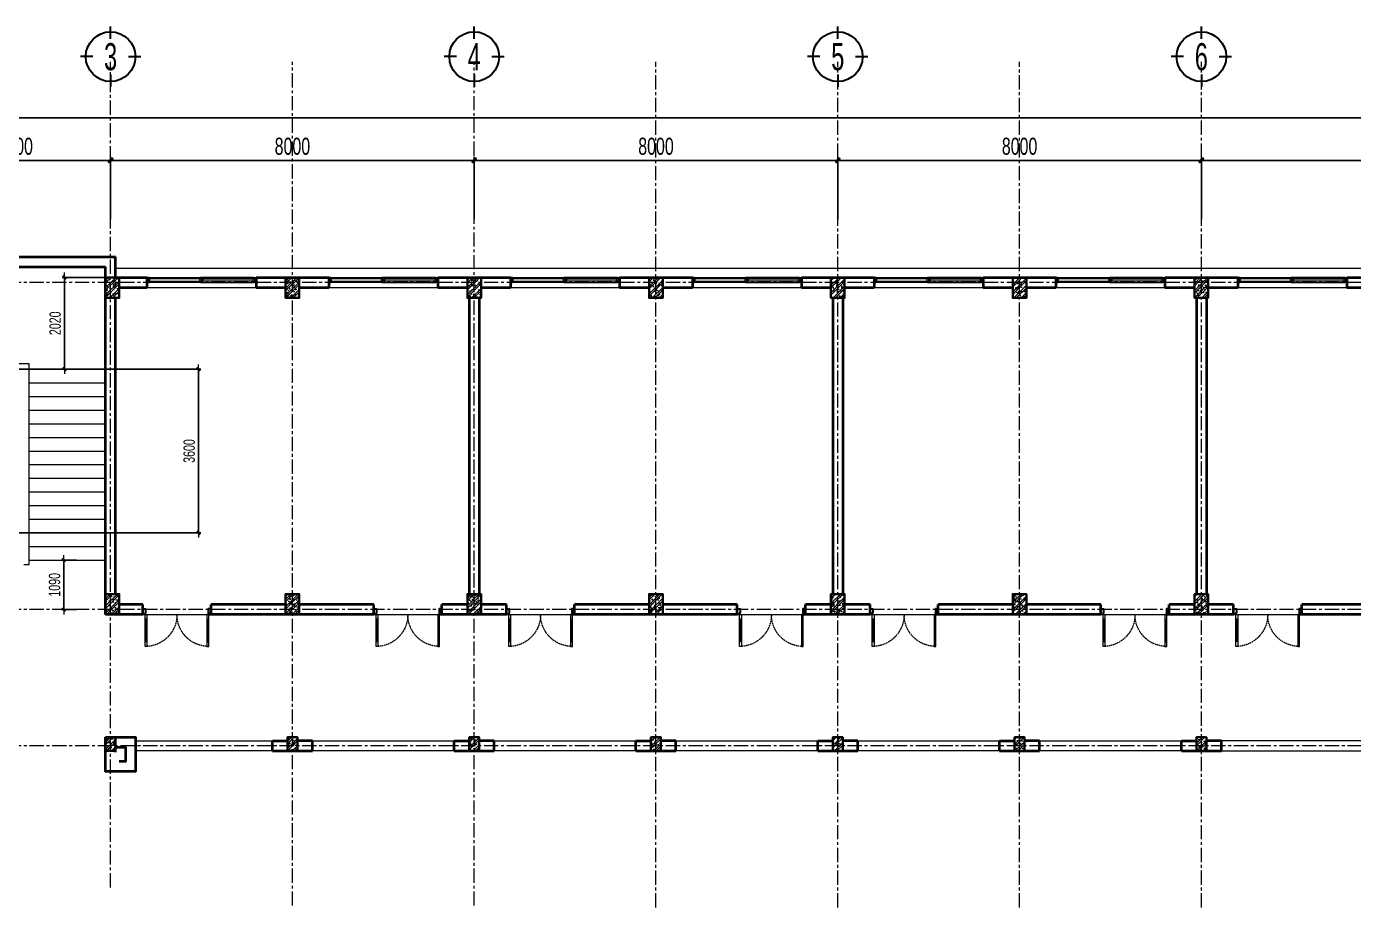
# Model space of a CAD drawing. Header units: millimetres. Extents: x 1890250 to 2116214, y -724415 to -634712.
# Drawn here: x 2038992 to 2068189, y -724415 to -705032 of the extents above; entities that cross this region are included whole.
import ezdxf
from ezdxf.enums import TextEntityAlignment as Align

# ---------------------------------------------------------------- set-up
doc = ezdxf.new("R2010")
doc.units = ezdxf.units.MM
doc.header["$LTSCALE"] = 250
doc.header["$MEASUREMENT"] = 0
doc.linetypes.add('CENTER', pattern=[2, 1.25, -0.25, 0.25, -0.25])
doc.linetypes.add('HIDDEN2', pattern=[0.1875, 0.125, -0.0625])
doc.layers.get('DEFPOINTS').update_dxf_attribs({"lineweight": 0})
for name, color, linetype, lineweight in [('03', 252, 'Continuous', 30), ('cat1', 30, 'Continuous', 40), ('cot', 40, 'Continuous', 35), ('DBH_cua', 125, 'Continuous', 9), ('DBH_manh1', 67, 'Continuous', 13), ('DBH_thay1', 63, 'Continuous', 18), ('dim', 144, 'Continuous', 13), ('hatch1', 136, 'Continuous', 9), ('LC Dim', 8, 'Continuous', 18), ('manh1', 67, 'Continuous', 13), ('thay1', 63, 'Continuous', 18), ('truc', 76, 'CENTER', 9)]:
    doc.layers.add(name, color=color, linetype=linetype, lineweight=lineweight)
doc.styles.add('EG 1', font='VHAVANB.TTF')
doc.styles.add('HOATBIF', font='hoatbif.shx', dxfattribs={"width": 0.7})
doc.styles.add('Tahoma', font='tahoma.ttf')
doc.dimstyles.new('1-100', dxfattribs={"dimscale": 100, "dimtxt": 2.5, "dimasz": 0.35, "dimexe": 0.5, "dimexo": 0, "dimgap": 0.8, "dimtad": 1, "dimdec": 0, "dimzin": 0, "dimdsep": 46, "dimtxsty": 'HOATBIF', "dimblk1": 'DOT', "dimblk2": 'DOT', "dimsah": 1, "dimcen": -1, "dimdle": 1, "dimclrd": 256, "dimclre": 256, "dimclrt": 4, "dimadec": 3, "dimazin": 2, "dimtfac": 0.333333, "dimtdec": 0, "dimtix": 1, "dimtmove": 2, "dimatfit": 3, "dimldrblk": 'DOT', "dimfxl": 1, "dimtvp": 0.833333, "dimtolj": 1, "dimtzin": 0, "dimarcsym": 0})
doc.dimstyles.new('1-150', dxfattribs={"dimscale": 150, "dimtxt": 2.5, "dimasz": 0.35, "dimexe": 0.5, "dimexo": 0, "dimgap": 0.8, "dimtad": 1, "dimdec": 0, "dimzin": 0, "dimdsep": 46, "dimtxsty": 'HOATBIF', "dimblk1": 'DOT', "dimblk2": 'DOT', "dimsah": 1, "dimcen": -1, "dimdle": 1, "dimclrd": 256, "dimclre": 256, "dimclrt": 4, "dimadec": 3, "dimazin": 2, "dimtfac": 0.333333, "dimtdec": 0, "dimtix": 1, "dimtmove": 2, "dimatfit": 3, "dimldrblk": 'DOT', "dimfxl": 1, "dimtvp": 0.833333, "dimtolj": 1, "dimtzin": 0, "dimarcsym": 0})

# ---------------------------------------------------------------- blocks, each defined once
blk = doc.blocks.new('A$C0B8376B1')
at = {"layer": 'truc'}
for p, q in [((17729, 442), (17729, 18610)), ((21729, 42), (21729, 18610)), ((25729, 42), (25729, 18610)), ((29729, 0), (29729, 18610)), ((33729, 0), (33729, 18610)), ((37729, 0), (37729, 18610)), ((41729, 0), (41729, 18610)), ((92758, 13754), (0, 13754)), ((92758, 6554), (0, 6554)), ((92758, 3554), (0, 3554))]:
    blk.add_line(p, q, dxfattribs=at)
blk = doc.blocks.new('DOT')
at = {"layer": 'LC Dim'}
blk.add_line((-3, 0), (3, 0), dxfattribs=at)
at = {"layer": 'LC Dim', "color": 4}
blk.add_line((-1, -1), (1, 1), dxfattribs=at)
blk.add_lwpolyline([(0.5, 1), (-1, -0.5), (-0.5, -1), (1, 0.5)], close=True, dxfattribs=at)
blk = doc.blocks.new('*D921')
at = {"layer": 'DEFPOINTS', "color": 0, "transparency": 16777216}
for p in [(2064842, -707976), (2064842, -709270), (2072842, -709270)]:
    blk.add_point(p, dxfattribs=at)
at = {"layer": 'dim', "lineweight": -2, "transparency": 16777216}
for p, q in [((2064842, -709270), (2064842, -707901)), ((2072789, -707976), (2064894, -707976)), ((2072842, -709270), (2072842, -707901))]:
    blk.add_line(p, q, dxfattribs=at)
at = {"layer": 'dim', "lineweight": -2, "transparency": 16777216, "xscale": 52.5, "yscale": 52.5, "zscale": 52.5, "rotation": 180}
blk.add_blockref('DOT', (2064842, -707976), dxfattribs=at)
at = {"layer": 'dim', "lineweight": -2, "transparency": 16777216, "xscale": 52.5, "yscale": 52.5, "zscale": 52.5}
blk.add_blockref('DOT', (2072842, -707976), dxfattribs=at)
at = {"layer": 'dim', "color": 4, "transparency": 16777216, "insert": (2068842, -707668), "char_height": 375, "attachment_point": 5, "style": 'HOATBIF'}
blk.add_mtext('\\A1;8000', dxfattribs=at)
blk = doc.blocks.new('*D922')
at = {"layer": 'DEFPOINTS', "color": 0, "transparency": 16777216}
for p in [(2056842, -707976), (2056842, -709270), (2064842, -709270)]:
    blk.add_point(p, dxfattribs=at)
at = {"layer": 'dim', "lineweight": -2, "transparency": 16777216}
for p, q in [((2056842, -709270), (2056842, -707901)), ((2064789, -707976), (2056894, -707976)), ((2064842, -709270), (2064842, -707901))]:
    blk.add_line(p, q, dxfattribs=at)
at = {"layer": 'dim', "lineweight": -2, "transparency": 16777216, "xscale": 52.5, "yscale": 52.5, "zscale": 52.5, "rotation": 180}
blk.add_blockref('DOT', (2056842, -707976), dxfattribs=at)
at = {"layer": 'dim', "lineweight": -2, "transparency": 16777216, "xscale": 52.5, "yscale": 52.5, "zscale": 52.5}
blk.add_blockref('DOT', (2064842, -707976), dxfattribs=at)
at = {"layer": 'dim', "color": 4, "transparency": 16777216, "insert": (2060842, -707668), "char_height": 375, "attachment_point": 5, "style": 'HOATBIF'}
blk.add_mtext('\\A1;8000', dxfattribs=at)
blk = doc.blocks.new('*D923')
at = {"layer": 'DEFPOINTS', "color": 0, "transparency": 16777216}
for p in [(2048842, -707976), (2048842, -709270), (2056842, -709270)]:
    blk.add_point(p, dxfattribs=at)
at = {"layer": 'dim', "lineweight": -2, "transparency": 16777216}
for p, q in [((2048842, -709270), (2048842, -707901)), ((2056789, -707976), (2048894, -707976)), ((2056842, -709270), (2056842, -707901))]:
    blk.add_line(p, q, dxfattribs=at)
at = {"layer": 'dim', "lineweight": -2, "transparency": 16777216, "xscale": 52.5, "yscale": 52.5, "zscale": 52.5, "rotation": 180}
blk.add_blockref('DOT', (2048842, -707976), dxfattribs=at)
at = {"layer": 'dim', "lineweight": -2, "transparency": 16777216, "xscale": 52.5, "yscale": 52.5, "zscale": 52.5}
blk.add_blockref('DOT', (2056842, -707976), dxfattribs=at)
at = {"layer": 'dim', "color": 4, "transparency": 16777216, "insert": (2052842, -707668), "char_height": 375, "attachment_point": 5, "style": 'HOATBIF'}
blk.add_mtext('\\A1;8000', dxfattribs=at)
blk = doc.blocks.new('*D924')
at = {"layer": 'DEFPOINTS', "color": 0, "transparency": 16777216}
for p in [(2040842, -707976), (2040842, -709270), (2048842, -709270)]:
    blk.add_point(p, dxfattribs=at)
at = {"layer": 'dim', "lineweight": -2, "transparency": 16777216}
for p, q in [((2040842, -709270), (2040842, -707901)), ((2048789, -707976), (2040894, -707976)), ((2048842, -709270), (2048842, -707901))]:
    blk.add_line(p, q, dxfattribs=at)
at = {"layer": 'dim', "lineweight": -2, "transparency": 16777216, "xscale": 52.5, "yscale": 52.5, "zscale": 52.5, "rotation": 180}
blk.add_blockref('DOT', (2040842, -707976), dxfattribs=at)
at = {"layer": 'dim', "lineweight": -2, "transparency": 16777216, "xscale": 52.5, "yscale": 52.5, "zscale": 52.5}
blk.add_blockref('DOT', (2048842, -707976), dxfattribs=at)
at = {"layer": 'dim', "color": 4, "transparency": 16777216, "insert": (2044842, -707668), "char_height": 375, "attachment_point": 5, "style": 'HOATBIF'}
blk.add_mtext('\\A1;8000', dxfattribs=at)
blk = doc.blocks.new('*D925')
at = {"layer": 'DEFPOINTS', "color": 0, "transparency": 16777216}
for p in [(2036642, -707976), (2036642, -709270), (2040842, -709270)]:
    blk.add_point(p, dxfattribs=at)
at = {"layer": 'dim', "lineweight": -2, "transparency": 16777216}
for p, q in [((2036642, -709270), (2036642, -707901)), ((2040789, -707976), (2036694, -707976)), ((2040842, -709270), (2040842, -707901))]:
    blk.add_line(p, q, dxfattribs=at)
at = {"layer": 'dim', "lineweight": -2, "transparency": 16777216, "xscale": 52.5, "yscale": 52.5, "zscale": 52.5, "rotation": 180}
blk.add_blockref('DOT', (2036642, -707976), dxfattribs=at)
at = {"layer": 'dim', "lineweight": -2, "transparency": 16777216, "xscale": 52.5, "yscale": 52.5, "zscale": 52.5}
blk.add_blockref('DOT', (2040842, -707976), dxfattribs=at)
at = {"layer": 'dim', "color": 4, "transparency": 16777216, "insert": (2038742, -707668), "char_height": 375, "attachment_point": 5, "style": 'HOATBIF'}
blk.add_mtext('\\A1;4200', dxfattribs=at)
blk = doc.blocks.new('*D928')
at = {"layer": 'DEFPOINTS', "color": 0, "transparency": 16777216}
for p in [(2028242, -707038), (2028242, -709270), (2109642, -709270)]:
    blk.add_point(p, dxfattribs=at)
at = {"layer": 'dim', "lineweight": -2, "transparency": 16777216}
for p, q in [((2028242, -709270), (2028242, -706963)), ((2109589, -707038), (2028294, -707038)), ((2109642, -709270), (2109642, -706963))]:
    blk.add_line(p, q, dxfattribs=at)
at = {"layer": 'dim', "lineweight": -2, "transparency": 16777216, "xscale": 52.5, "yscale": 52.5, "zscale": 52.5, "rotation": 180}
blk.add_blockref('DOT', (2028242, -707038), dxfattribs=at)
at = {"layer": 'dim', "lineweight": -2, "transparency": 16777216, "xscale": 52.5, "yscale": 52.5, "zscale": 52.5}
blk.add_blockref('DOT', (2109642, -707038), dxfattribs=at)
at = {"layer": 'dim', "color": 4, "transparency": 16777216, "insert": (2068942, -706731), "char_height": 375, "attachment_point": 5, "style": 'HOATBIF'}
blk.add_mtext('\\A1;81400', dxfattribs=at)
blk = doc.blocks.new('KyHieu TrucDinhVi')
at = {"color": 7, "lineweight": 30}
for p, q in [((0, 2.36), (0, 4)), ((-2.36, 0), (-4, 0)), ((2.36, 0), (4, 0)), ((0, -2.36), (0, -4))]:
    blk.add_line(p, q, dxfattribs=at)
blk.add_circle((0, 0), 3.3, dxfattribs=at)
at = {"ltscale": 20, "style": 'Tahoma'}
blk.add_attdef('AA', text='', height=3, dxfattribs=at).set_placement((0, 0), align=Align.MIDDLE_CENTER)
blk = doc.blocks.new('COT 30X45')
at = {"layer": 'hatch1'}
h = blk.add_hatch(dxfattribs=at)
h.set_pattern_fill('BTCT', color=256, scale=30)
h.set_pattern_definition([(50, (-140251.38, -4434.1), (215.17805, -18.82564), [22.5, -247.5]), (355, (-140251.38, -4434.1), (-41.6254, 225.65764), [18, -198]), (100.4514, (-140233.45, -4435.67), (173.5528, 206.83186), [19.12206, -210.34263]), (46.1842, (-140251.38, -4374.1), (320.1723, -49.6557), [33.75, -371.25]), (96.6356, (-140224.7, -4378.24), (280.3988, 292.23536), [28.6831, -315.5139]), (351.1842, (-140251.38, -4374.1), (280.3986, 292.2356), [27, -297]), (21, (-140221.38, -4389.1), (179.07212, -120.78567), [22.5, -247.5]), (326, (-140221.38, -4389.1), (72.9946, 217.545), [18, -198]), (71.4514, (-140206.46, -4399.17), (252.0668, 96.75915), [19.12206, -210.34263]), (37.5, (-140251.38, -4434.105), (3.647957, 99.868156), [0, -195.6, 0, -201, 0, -198.75]), (7.5, (-140251.38, -4434.1), (78.92086, 118.32351), [0, -114.6, 0, -191.1, 0, -75.75]), (327.5, (-140318.28, -4434.105), (160.14673, -6.76646), [0, -75, 0, -234, 0, -310.5]), (317.5, (-140348.28, -4434.1), (174.95585, 30.0315), [0, -97.5, 0, -155.4, 0, -220.5]), (45, (-140251.38, -4434.1), (-79.54951, 79.54951), []), (45, (-140198.35, -4434.1), (-79.54951, 79.54951), [])])
h.paths.add_polyline_path([(300, 450), (0, 450), (0, 0), (300, 0)])
at = {"layer": 'cot'}
blk.add_lwpolyline([(0, 0), (300, 0), (300, 450), (0, 450)], close=True, dxfattribs=at)
blk = doc.blocks.new('COT 22X30')
at = {"layer": 'hatch1'}
h = blk.add_hatch(dxfattribs=at)
h.set_pattern_fill('BTCT', color=256, scale=30)
h.set_pattern_definition([(50, (-164608.16, -56017.02), (215.17805, -18.82564), [22.5, -247.5]), (355, (-164608.16, -56017.02), (-41.6254, 225.65764), [18, -198]), (100.4514, (-164590.23, -56018.6), (173.55281, 206.83186), [19.12206, -210.34263]), (46.1842, (-164608.16, -55957.02), (320.1723, -49.6557), [33.75, -371.25]), (96.6356, (-164581.48, -55961.16), (280.3988, 292.23536), [28.6831, -315.5139]), (351.1842, (-164608.16, -55957.02), (280.3986, 292.2356), [27, -297]), (21, (-164578.16, -55972.02), (179.07212, -120.78567), [22.5, -247.5]), (326, (-164578.16, -55972.02), (72.9946, 217.545), [18, -198]), (71.4514, (-164563.24, -55982.09), (252.0668, 96.75915), [19.12206, -210.34263]), (37.5, (-164608.16, -56017.02), (3.647957, 99.868156), [0, -195.6, 0, -201, 0, -198.75]), (7.5, (-164608.16, -56017.02), (78.92086, 118.323514), [0, -114.6, 0, -191.1, 0, -75.75]), (327.5, (-164675.06, -56017.02), (160.14673, -6.76646), [0, -75, 0, -234, 0, -310.5]), (317.5, (-164705.06, -56017.02), (174.95585, 30.0315), [0, -97.5, 0, -155.4, 0, -220.5]), (45, (-164608.16, -56017.02), (-79.54951, 79.54951), []), (45, (-164555.13, -56017.02), (-79.54951, 79.54951), [])])
h.paths.add_polyline_path([(300, 220), (0, 220), (0, 0), (300, 0)])
at = {"layer": 'cot'}
blk.add_lwpolyline([(0, 0), (300, 0), (300, 220), (0, 220)], close=True, dxfattribs=at)
blk = doc.blocks.new('A$C69BC6F3A')
at = {"layer": 'cot', "rotation": 180}
for p in [(12900, 10420), (16860, 10420), (20860, 10420), (24860, 10420), (28860, 10420), (32860, 10420), (36860, 10420)]:
    blk.add_blockref('COT 30X45', p, dxfattribs=at)
at = {"layer": 'cot'}
for p in [(12600, 3000), (16560, 3000), (20560, 3000), (24560, 3000), (28560, 3000), (32560, 3000), (36560, 3000)]:
    blk.add_blockref('COT 30X45', p, dxfattribs=at)
at = {"layer": 'cot', "xscale": -1, "rotation": 270}
for p in [(12600, 0), (16600, 0), (20600, 0), (24600, 0), (28600, 0), (32600, 0), (36600, 0)]:
    blk.add_blockref('COT 22X30', p, dxfattribs=at)
blk = doc.blocks.new('*U740')
at = {"color": 31}
for points in [[(60, -40), (45, -40), (45, -10), (0, -10), (0, -40), (0, -40), (0, -90), (0, -90), (0, -120), (45, -120), (45, -90), (60, -90)], [(30, -90), (60, -90), (60, -40), (30, -40)], [(1193, -90), (1163, -90), (1163, -40), (1193, -40)], [(1223, -90), (1207, -90), (1207, -40), (1223, -40), (1223, -10), (1177, -10), (1177, -40), (1193, -40), (1193, -90), (1177, -90), (1177, -120), (1223, -120)], [(1207, -90), (1237, -90), (1237, -40), (1207, -40)], [(2340, -40), (2355, -40), (2355, -10), (2400, -10), (2400, -40), (2400, -40), (2400, -90), (2400, -90), (2400, -120), (2355, -120), (2355, -90), (2340, -90)], [(2370, -90), (2340, -90), (2340, -40), (2370, -40)]]:
    blk.add_lwpolyline(points, close=True, dxfattribs=at)
at = {"lineweight": -2}
for points in [[(45, -10), (1177, -10), (1177, -40), (45, -40)], [(45, -90), (1177, -90), (1177, -120), (45, -120)], [(2355, -10), (1223, -10), (1223, -40), (2355, -40)], [(2355, -90), (1223, -90), (1223, -120), (2355, -120)]]:
    blk.add_lwpolyline(points, close=True, dxfattribs=at)
blk = doc.blocks.new('A$C22885C9E2')
at = {"layer": 'cat1'}
for p, q in [((10460, 120), (12820, 120)), ((12820, -330), (12820, 120)), ((10460, -100), (12600, -100)), ((12600, -7750), (12600, -100)), ((12820, -330), (13510, -330)), ((12900, -550), (13510, -550)), ((13510, -330), (13510, -550)), ((15910, -330), (15910, -550)), ((15910, -330), (17510, -330)), ((15910, -550), (16560, -550)), ((16860, -550), (17510, -550)), ((17510, -330), (17510, -550)), ((19910, -330), (19910, -550)), ((19910, -330), (21510, -330)), ((19910, -550), (20560, -550)), ((20860, -550), (21510, -550)), ((21510, -330), (21510, -550)), ((23910, -330), (23910, -550)), ((23910, -330), (25510, -330)), ((23910, -550), (24560, -550)), ((24860, -550), (25510, -550)), ((25510, -330), (25510, -550)), ((27910, -330), (27910, -550)), ((27910, -330), (29510, -330)), ((27910, -550), (28560, -550)), ((28860, -550), (29510, -550)), ((29510, -330), (29510, -550)), ((31910, -330), (31910, -550)), ((31910, -330), (33510, -330)), ((31910, -550), (32560, -550)), ((32860, -550), (33510, -550)), ((33510, -330), (33510, -550)), ((35910, -330), (35910, -550)), ((35910, -330), (37510, -330)), ((35910, -550), (36560, -550)), ((36860, -550), (37510, -550)), ((37510, -330), (37510, -550)), ((39910, -330), (39910, -550)), ((39910, -330), (41510, -330)), ((39910, -550), (40560, -550)), ((12820, -7300), (12820, -780)), ((20600, -780), (20600, -7300)), ((20820, -780), (20820, -7300)), ((28600, -780), (28600, -7300)), ((28820, -780), (28820, -7300)), ((36600, -780), (36600, -7300)), ((36820, -780), (36820, -7300)), ((13420, -7530), (12900, -7530)), ((13420, -7750), (13420, -7530)), ((14920, -7750), (14920, -7530)), ((16560, -7530), (14920, -7530)), ((18500, -7530), (16860, -7530)), ((18500, -7750), (18500, -7530)), ((20000, -7750), (20000, -7530)), ((20560, -7530), (20000, -7530)), ((21420, -7530), (20860, -7530)), ((21420, -7750), (21420, -7530)), ((22920, -7750), (22920, -7530)), ((24560, -7530), (22920, -7530)), ((26500, -7530), (24860, -7530)), ((26500, -7750), (26500, -7530)), ((28000, -7750), (28000, -7530)), ((28560, -7530), (28000, -7530)), ((29420, -7530), (28860, -7530)), ((29420, -7750), (29420, -7530)), ((30920, -7750), (30920, -7530)), ((32560, -7530), (30920, -7530)), ((34500, -7530), (32860, -7530)), ((34500, -7750), (34500, -7530)), ((36000, -7750), (36000, -7530)), ((36560, -7530), (36000, -7530)), ((37420, -7530), (36860, -7530)), ((37420, -7750), (37420, -7530)), ((38920, -7750), (38920, -7530)), ((40560, -7530), (38920, -7530)), ((13420, -7750), (12600, -7750)), ((18500, -7750), (14920, -7750)), ((21420, -7750), (20000, -7750)), ((26500, -7750), (22920, -7750)), ((29420, -7750), (28000, -7750)), ((34500, -7750), (30920, -7750)), ((37420, -7750), (36000, -7750)), ((42500, -7750), (38920, -7750)), ((16270, -10750), (16270, -10530)), ((16270, -10530), (16600, -10530)), ((16270, -10750), (17150, -10750)), ((17150, -10530), (16820, -10530)), ((17150, -10750), (17150, -10530)), ((20270, -10750), (20270, -10530)), ((20270, -10530), (20600, -10530)), ((20270, -10750), (21150, -10750)), ((21150, -10530), (20820, -10530)), ((21150, -10750), (21150, -10530)), ((24270, -10750), (24270, -10530)), ((24270, -10530), (24600, -10530)), ((24270, -10750), (25150, -10750)), ((25150, -10530), (24820, -10530)), ((25150, -10750), (25150, -10530)), ((28270, -10750), (28270, -10530)), ((28270, -10530), (28600, -10530)), ((28270, -10750), (29150, -10750)), ((29150, -10530), (28820, -10530)), ((29150, -10750), (29150, -10530)), ((32270, -10750), (32270, -10530)), ((32270, -10530), (32600, -10530)), ((32270, -10750), (33150, -10750)), ((33150, -10530), (32820, -10530)), ((33150, -10750), (33150, -10530)), ((36270, -10750), (36270, -10530)), ((36270, -10530), (36600, -10530)), ((36270, -10750), (37150, -10750)), ((37150, -10530), (36820, -10530)), ((37150, -10750), (37150, -10530))]:
    blk.add_line(p, q, dxfattribs=at)
blk.add_lwpolyline([(12600, -10450), (13260, -10450), (13260, -11200), (12600, -11200)], close=True, dxfattribs=at)
blk.add_lwpolyline([(12820, -10780), (12820, -10670), (13040, -10670), (13040, -10980), (12900, -10980)], dxfattribs=at)
at = {"layer": 'manh1'}
for p, q in [((10920, -2350), (12600, -2350)), ((10920, -2650), (12600, -2650)), ((10920, -2950), (12600, -2950)), ((10920, -3250), (12600, -3250)), ((10920, -3550), (12600, -3550)), ((10920, -3850), (12600, -3850)), ((10920, -4150), (12600, -4150)), ((10920, -4450), (12600, -4450)), ((10920, -4750), (12600, -4750)), ((10920, -5050), (12600, -5050)), ((10920, -5350), (12600, -5350)), ((10920, -5650), (12600, -5650)), ((10920, -5950), (12600, -5950)), ((10920, -6250), (12600, -6250)), ((10920, -6550), (12600, -6550))]:
    blk.add_line(p, q, dxfattribs=at)
at = {"layer": 'thay1'}
for p, q in [((12820, -130), (52850, -130)), ((12820, -330), (52850, -330)), ((13510, -550), (15910, -550)), ((17510, -550), (19910, -550)), ((21510, -550), (23910, -550)), ((25510, -550), (27910, -550)), ((29510, -550), (31910, -550)), ((33510, -550), (35910, -550)), ((37510, -550), (39910, -550)), ((10920, -2230), (10300, -2230)), ((10920, -6650), (10920, -2230)), ((10800, -6650), (10920, -6650)), ((13420, -7750), (52000, -7750))]:
    blk.add_line(p, q, dxfattribs=at)
for points in [[(16270, -10750), (13260, -10750), (13260, -10530), (16270, -10530)], [(20270, -10750), (17150, -10750), (17150, -10530), (20270, -10530)], [(24270, -10750), (21150, -10750), (21150, -10530), (24270, -10530)], [(28270, -10750), (25150, -10750), (25150, -10530), (28270, -10530)], [(32270, -10750), (29150, -10750), (29150, -10530), (32270, -10530)], [(33150, -10530), (36270, -10530), (36270, -10750), (33150, -10750)], [(40270, -10530), (37150, -10530), (37150, -10750), (40270, -10750)]]:
    blk.add_lwpolyline(points, close=True, dxfattribs=at)
at = {"layer": 'cot'}
blk.add_blockref('A$C69BC6F3A', (0, -10750), dxfattribs=at)
at = {"layer": 'DBH_cua'}
for p in [(13510, -320), (17510, -320), (21510, -320), (25510, -320), (29510, -320), (33510, -320), (37510, -320)]:
    blk.add_blockref('*U740', p, dxfattribs=at)
blk = doc.blocks.new('*U750')
for p, q in [((-600, -90), (-600, -50)), ((-100, -70), (-600, -70)), ((-100, -90), (-100, -50)), ((-600, -1410), (-600, -1450)), ((-100, -1430), (-600, -1430)), ((-100, -1410), (-100, -1450))]:
    blk.add_line(p, q)
for points in [[(0, -50), (0, -90), (-700, -90), (-700, -50)], [(0, -1450), (0, -1410), (-700, -1410), (-700, -1450)]]:
    blk.add_lwpolyline(points, close=True)
at = {"linetype": 'HIDDEN2'}
for centre, start, end in [((0, -50), 180, 270), ((0, -1450), 90, 180)]:
    blk.add_arc(centre, 700, start, end, dxfattribs=at)
at = {"layer": '03'}
for points in [[(125, 0), (125, -60), (40, -60), (40, -50), (0, -50), (0, 0)], [(125, -1500), (125, -1440), (40, -1440), (40, -1450), (0, -1450), (0, -1500)]]:
    blk.add_lwpolyline(points, close=True, dxfattribs=at)
blk = doc.blocks.new('*D908')
at = {"layer": 'DEFPOINTS', "color": 0, "transparency": 16777216}
for p in [(2037592, -712571), (2042776, -712571), (2037592, -716171)]:
    blk.add_point(p, dxfattribs=at)
at = {"layer": 'dim', "lineweight": -2, "transparency": 16777216}
for p, q in [((2037592, -712571), (2042826, -712571)), ((2042776, -716136), (2042776, -712606)), ((2037592, -716171), (2042826, -716171))]:
    blk.add_line(p, q, dxfattribs=at)
at = {"layer": 'dim', "lineweight": -2, "transparency": 16777216, "xscale": 35, "yscale": 35, "zscale": 35}
for p, rotation in [((2042776, -712571), 90), ((2042776, -716171), 270)]:
    blk.add_blockref('DOT', p, dxfattribs=dict(at, rotation=rotation))
at = {"layer": 'dim', "color": 4, "transparency": 16777216, "insert": (2042571, -714371), "char_height": 250, "attachment_point": 5, "rotation": 90, "style": 'HOATBIF'}
blk.add_mtext('\\A1;3600', dxfattribs=at)
blk = doc.blocks.new('*D909')
at = {"layer": 'DEFPOINTS', "color": 0, "transparency": 16777216}
for p in [(2039814, -716771), (2040090, -716771), (2040090, -717861)]:
    blk.add_point(p, dxfattribs=at)
at = {"layer": 'dim', "lineweight": -2, "transparency": 16777216}
for p, q in [((2040090, -716771), (2039764, -716771)), ((2039814, -717826), (2039814, -716806)), ((2040090, -717861), (2039764, -717861))]:
    blk.add_line(p, q, dxfattribs=at)
at = {"layer": 'dim', "lineweight": -2, "transparency": 16777216, "xscale": 35, "yscale": 35, "zscale": 35}
for p, rotation in [((2039814, -716771), 90), ((2039814, -717861), 270)]:
    blk.add_blockref('DOT', p, dxfattribs=dict(at, rotation=rotation))
at = {"layer": 'dim', "color": 4, "transparency": 16777216, "insert": (2039609, -717316), "char_height": 250, "attachment_point": 5, "rotation": 90, "style": 'HOATBIF'}
blk.add_mtext('\\A1;1090', dxfattribs=at)
blk = doc.blocks.new('*D910')
at = {"layer": 'DEFPOINTS', "color": 0, "transparency": 16777216}
for p in [(2039827, -710551), (2040732, -710551), (2040259, -712571)]:
    blk.add_point(p, dxfattribs=at)
at = {"layer": 'dim', "lineweight": -2, "transparency": 16777216}
for p, q in [((2040732, -710551), (2039777, -710551)), ((2039827, -712536), (2039827, -710586)), ((2040259, -712571), (2039777, -712571))]:
    blk.add_line(p, q, dxfattribs=at)
at = {"layer": 'dim', "lineweight": -2, "transparency": 16777216, "xscale": 35, "yscale": 35, "zscale": 35}
for p, rotation in [((2039827, -710551), 90), ((2039827, -712571), 270)]:
    blk.add_blockref('DOT', p, dxfattribs=dict(at, rotation=rotation))
at = {"layer": 'dim', "color": 4, "transparency": 16777216, "insert": (2039622, -711561), "char_height": 250, "attachment_point": 5, "rotation": 90, "style": 'HOATBIF'}
blk.add_mtext('\\A1;2020', dxfattribs=at)

msp = doc.modelspace()

# ---------------------------------------------------------------- block references
at = {"layer": 'DBH_manh1', "xscale": -1, "rotation": 270}
for p in [(2043051.7, -717971.4), (2048131.7, -717971.4), (2051051.7, -717971.4), (2056131.7, -717971.4), (2059051.7, -717971.4), (2064131.7, -717971.4), (2067051.7, -717971.4)]:
    msp.add_blockref('*U750', p, dxfattribs=at)
at = {"layer": 'DBH_thay1'}
ref = msp.add_blockref('KyHieu TrucDinhVi', (2040841.7, -705694.4), dxfattribs=dict(at, xscale=165.6885475228875, yscale=165.6885475228875, zscale=165.6885475228875))
ref.add_attrib('AA', '3', dxfattribs={"layer": '0', "ltscale": 20, "height": 596.5, "style": 'EG 1', "width": 0.65}).set_placement((2040841.7, -705694.4), align=Align.MIDDLE_CENTER)
ref = msp.add_blockref('KyHieu TrucDinhVi', (2048841.7, -705694.4), dxfattribs=dict(at, xscale=165.6885475228875, yscale=165.6885475228875, zscale=165.6885475228875))
ref.add_attrib('AA', '4', dxfattribs={"layer": '0', "ltscale": 20, "height": 596.5, "style": 'EG 1', "width": 0.65}).set_placement((2048841.7, -705694.4), align=Align.MIDDLE_CENTER)
ref = msp.add_blockref('KyHieu TrucDinhVi', (2056841.7, -705694.4), dxfattribs=dict(at, xscale=165.6885475228875, yscale=165.6885475228875, zscale=165.6885475228875))
ref.add_attrib('AA', '5', dxfattribs={"layer": '0', "ltscale": 20, "height": 596.5, "style": 'EG 1', "width": 0.65}).set_placement((2056841.7, -705694.4), align=Align.MIDDLE_CENTER)
ref = msp.add_blockref('KyHieu TrucDinhVi', (2064841.7, -705694.4), dxfattribs=dict(at, xscale=165.6885475228875, yscale=165.6885475228875, zscale=165.6885475228875))
ref.add_attrib('AA', '6', dxfattribs={"layer": '0', "ltscale": 20, "height": 596.5, "style": 'EG 1', "width": 0.65}).set_placement((2064841.7, -705694.4), align=Align.MIDDLE_CENTER)
at = {"layer": 'thay1'}
msp.add_blockref('A$C22885C9E2', (2028131.7, -710221.4), dxfattribs=at)
at = {"layer": 'truc'}
msp.add_blockref('A$C0B8376B1', (2023112.8, -724415.1), dxfattribs=at)

# ---------------------------------------------------------------- dimensions: what is measured, and where the dimension line sits
at = {"layer": 'dim'}
for base, p1, p2, picture, middle in [((2028241.7, -707038.4), (2109641.7, -709269.9), (2028241.7, -709269.9), '*D928', (2068941.7, -706730.9)), ((2036641.7, -707975.9), (2040841.7, -709269.9), (2036641.7, -709269.9), '*D925', (2038741.7, -707668.4)), ((2040841.7, -707975.9), (2048841.7, -709269.9), (2040841.7, -709269.9), '*D924', (2044841.7, -707668.4)), ((2048841.7, -707975.9), (2056841.7, -709269.9), (2048841.7, -709269.9), '*D923', (2052841.7, -707668.4)), ((2056841.7, -707975.9), (2064841.7, -709269.9), (2056841.7, -709269.9), '*D922', (2060841.7, -707668.4)), ((2064841.7, -707975.9), (2072841.7, -709269.9), (2064841.7, -709269.9), '*D921', (2068841.7, -707668.4))]:
    dim = msp.add_linear_dim(base=base, p1=p1, p2=p2, dimstyle='1-150', dxfattribs=at)
    dim.commit()
    dim.dimension.update_dxf_attribs({"geometry": picture, "text_midpoint": middle})
for base, p1, p2, picture, middle in [((2039827.4, -710551.4), (2040258.8, -712571.4), (2040731.7, -710551.4), '*D910', (2039622.4, -711561.4)), ((2042775.9, -712571.4), (2037591.7, -716171.4), (2037591.7, -712571.4), '*D908', (2042570.9, -714371.4)), ((2039814.2, -716771.4), (2040090.4, -717861.4), (2040090.4, -716771.4), '*D909', (2039609.2, -717316.4))]:
    dim = msp.add_linear_dim(base=base, p1=p1, p2=p2, angle=90, dimstyle='1-100', dxfattribs=at)
    dim.commit()
    dim.dimension.update_dxf_attribs({"geometry": picture, "text_midpoint": middle})

doc.saveas('drawing.dxf')
